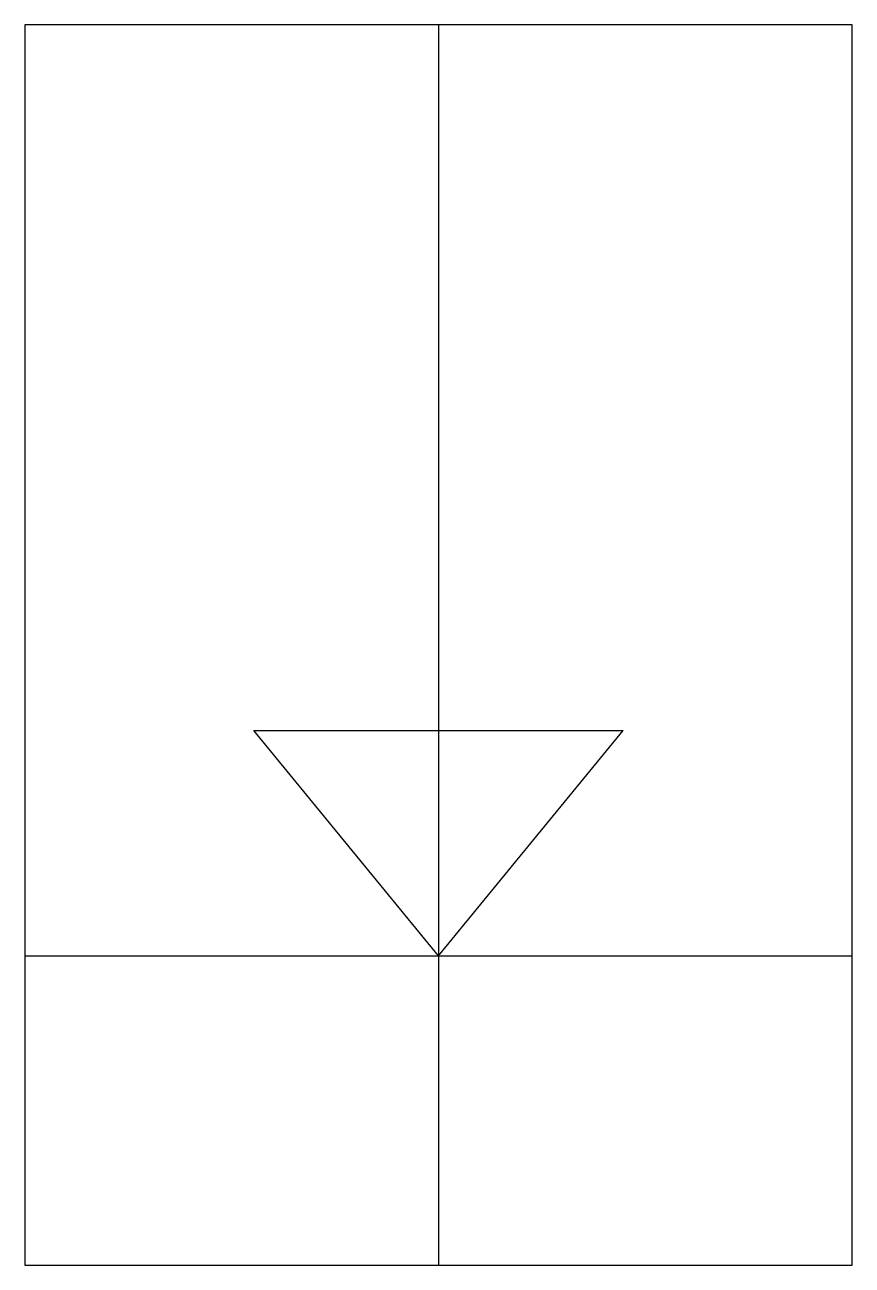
# Model space of a CAD drawing. Header units: metres. Extents: x -1 to 1, y 0 to 3.
import ezdxf

# ---------------------------------------------------------------- set-up
doc = ezdxf.new("R2010")
doc.units = ezdxf.units.M

msp = doc.modelspace()

# ---------------------------------------------------------------- linework, layer by layer
for p, q in [((0, 3), (0, 0)), ((0, 0.7483), (-0.446, 1.293)), ((-0.446, 1.293), (0.446, 1.293)), ((0, 0.7483), (0.446, 1.293)), ((-1, 0.7483), (1, 0.7483))]:
    msp.add_line(p, q)
msp.add_lwpolyline([(-1, 0), (1, 0), (1, 3), (-1, 3)], close=True)

doc.saveas('drawing.dxf')
